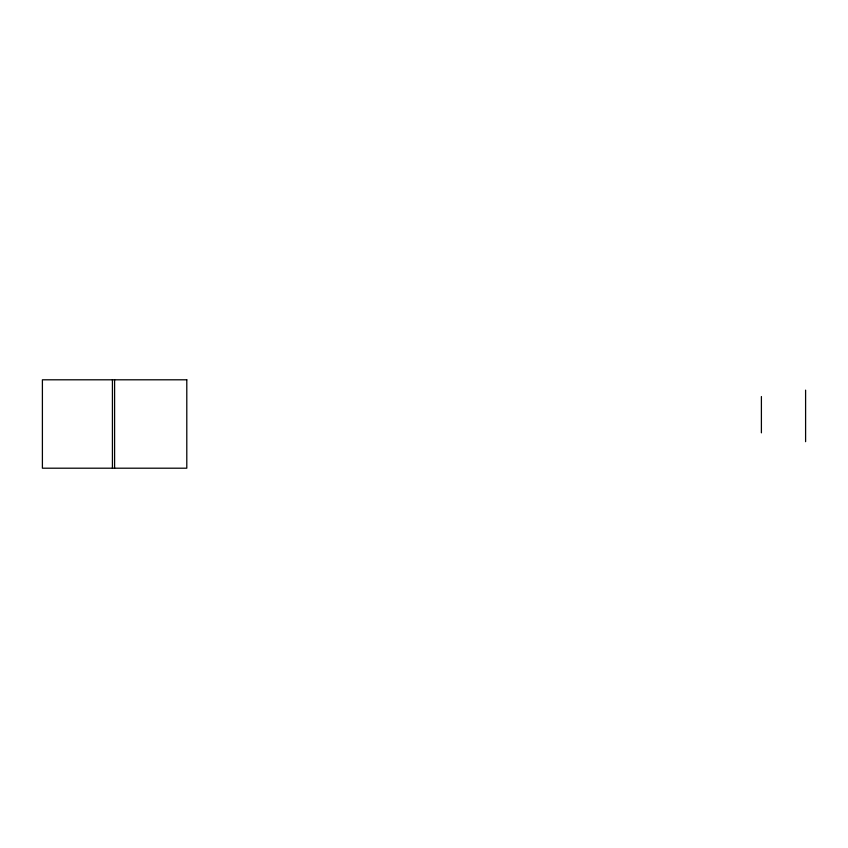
<?xml version="1.0" encoding="UTF-8"?>
<svg xmlns="http://www.w3.org/2000/svg" width="848" height="848" viewBox="0 0 848 848"><rect width="100%" height="100%" fill="white"/><g stroke="black" fill="none" stroke-linecap="round" stroke-linejoin="round"><path stroke-width="1.27" d="M805.6 390.133L805.6 441.681M761.398 396.535L761.398 432.84M114.597 379.798L114.597 468.202M112.424 379.798L112.424 468.202M186.793 379.798L42.4 379.798L42.4 468.202L186.793 468.202L186.793 379.798"/></g></svg>
